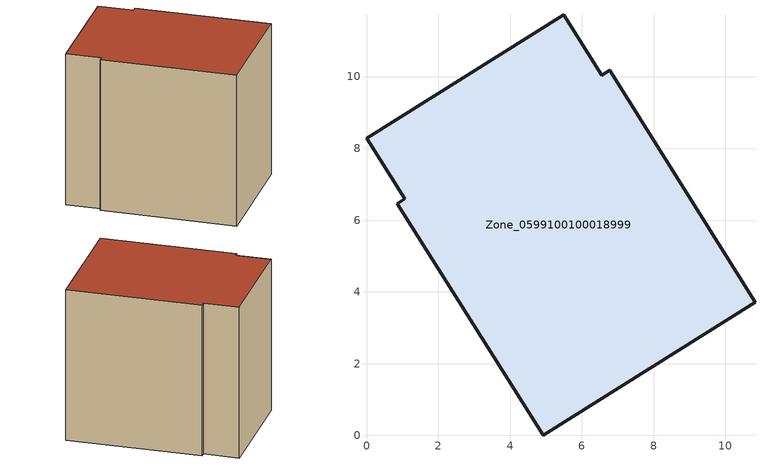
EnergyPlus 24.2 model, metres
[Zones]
Zone_0599100100018999
 floor ground (C_G): 0.86,6.46 1.06,6.59 0,8.28 5.49,11.73 6.55,10.03 6.77,10.17 10.82,3.71 4.92,0 z0
 wall outside (C_F): 1.06,6.59 0.86,6.46 4.92,0 10.82,3.71 6.77,10.17 6.55,10.03 5.49,11.73 0,8.28 1.06,6.59 z0:8.9
 roof outside (C_R): 6.77,10.17 6.55,10.03 5.49,11.73 0,8.28 1.06,6.59 0.86,6.46 4.92,0 10.82,3.71 z8.9
[BUILDING]
Pand.0599100100018999: North Axis=0; Terrain=City; Loads Convergence Tolerance Value=0.04; Temperature Convergence Tolerance Value=0.4; Solar Distribution=FullExterior; Maximum Number of Warmup Days=25; Minimum Number of Warmup Days=1
[Site:Location]
Rotterdam.The.Hague.AP_ZH_NLD Design_Conditions: Latitude=51.96; Longitude=4.45; Time Zone=1; Elevation=-4.5
[SITE:GROUNDTEMPERATURE:BUILDINGSURFACE]
18, 18, 18, 18, 18, 18, 18, 18, 18, 18, 18, 18
[MATERIAL] Thermal Absorptance=0.9; Solar Absorptance=0.7; Visible Absorptance=0.7
Name | Roughness | Thickness | Conductivity | Density | Specific Heat
G.TI.2015-2018 | MediumSmooth | 0.15 | 0.0428571 | 540 | 1210
F.TI.2015-2018 | Rough | 0.3 | 0.0666667 | 1920 | 840
R.TI.2015-2018 | MediumRough | 0.2 | 0.0333333 | 1500 | 1000
[CONSTRUCTION]
C_G: G.TI.2015-2018
C_F: F.TI.2015-2018
C_R: R.TI.2015-2018
[ZONE]
Zone_0599100100018999: Type=1; Multiplier=1; Ceiling Height=Autocalculate; Volume=Autocalculate; Floor Area=autocalculate; Part of Total Floor Area=Yes
[ZONEINFILTRATION:DESIGNFLOWRATE]
Infil_Zone_0599100100018999: Zone or ZoneList or Space or SpaceList=Zone_0599100100018999; Schedule=AlwaysOn; Design Flow Rate Calculation Method=Flow/Area; Flow Rate per Floor Area=0.0015; Constant Term Coefficient=1; Temperature Term Coefficient=0; Velocity Term Coefficient=0; Velocity Squared Term Coefficient=0
[HVACTEMPLATE:ZONE:IDEALLOADSAIRSYSTEM]
Zone_0599100100018999: Maximum Heating Supply Air Temperature=50; Minimum Cooling Supply Air Temperature=13; Maximum Heating Supply Air Humidity Ratio=0.0156; Minimum Cooling Supply Air Humidity Ratio=0.0077; Heating Limit=NoLimit; Cooling Limit=NoLimit; Dehumidification Control Type=ConstantSensibleHeatRatio; Cooling Sensible Heat Ratio=0.7; Dehumidification Setpoint=60; Humidification Control Type=None; Humidification Setpoint=30; Outdoor Air Method=None; Outdoor Air Flow Rate per Person=0.00944; Outdoor Air Flow Rate per Zone Floor Area=0; Outdoor Air Flow Rate per Zone=0; Demand Controlled Ventilation Type=None; Outdoor Air Economizer Type=NoEconomizer; Heat Recovery Type=None; Sensible Heat Recovery Effectiveness=0.7; Latent Heat Recovery Effectiveness=0.65
[ZONECONTROL:THERMOSTAT]
ThermostatControl_Zone_0599100100018999: Zone or ZoneList=Zone_0599100100018999; Control Type Schedule=DualSetpointControlType; Control 1=Thermostat_Zone_0599100100018999; Temperature Difference Between Cutout And Setpoint=0
[THERMOSTATSETPOINT:DUALSETPOINT]
Thermostat_Zone_0599100100018999: Heating Setpoint Temperature Schedule=HeatingSetpoint_Zone_0599100100018999; Cooling Setpoint Temperature Schedule=CoolingSetpoint_Zone_0599100100018999
[SCHEDULE:COMPACT]
HeatingSetpoint_Zone_0599100100018999: Through: 12/31, For: AllDays, Until: 24:00, 21
CoolingSetpoint_Zone_0599100100018999: Through: 12/31, For: AllDays, Until: 24:00, 24
DualSetpointControlType: Through: 12/31, For: AllDays, Until: 24:00, 4
AlwaysOn: Through: 12/31, For: AllDays, Until: 24:00, 1
